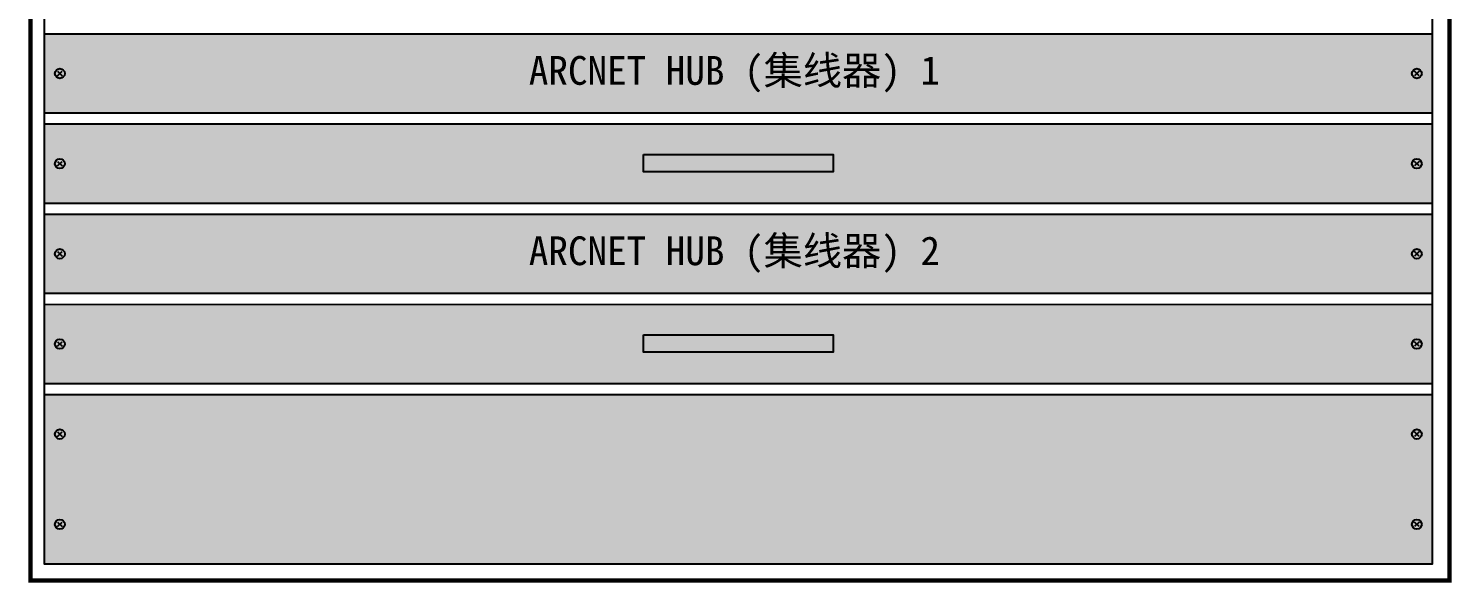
# Model space of a CAD drawing. Header units: millimetres. Extents: x 1211 to 4590, y 32 to 2478.
# Drawn here: x 2563 to 3552, y 33 to 418 of the extents above; entities that cross this region are included whole.
import ezdxf
from ezdxf.enums import TextEntityAlignment as Align

# ---------------------------------------------------------------- set-up
doc = ezdxf.new("R2010")
doc.units = ezdxf.units.MM
doc.styles.get("Standard").update_dxf_attribs({"font": 'simsun.ttc'})

msp = doc.modelspace()

# ---------------------------------------------------------------- hatches: boundary and pattern name
at = {"lineweight": -3, "ltscale": 0.1, "true_color": 0xeff3f7}
h = msp.add_hatch(color=7, dxfattribs=at)
h.dxf.hatch_style = 1
h.paths.add_polyline_path([(2573.82, 414.43), (2573.82, 359.17), (3538.88, 359.16), (3538.88, 414.42)])
h = msp.add_hatch(color=7, dxfattribs=at)
h.dxf.hatch_style = 1
h.paths.add_polyline_path([(2573.82, 351.69), (2573.82, 296.43), (3538.88, 296.42), (3538.88, 351.69)])
h = msp.add_hatch(color=7, dxfattribs=at)
h.dxf.hatch_style = 1
h.paths.add_polyline_path([(2573.82, 288.96), (2573.82, 233.7), (3538.88, 233.69), (3538.88, 288.95)])
h = msp.add_hatch(color=7, dxfattribs=at)
h.dxf.hatch_style = 1
h.paths.add_polyline_path([(2573.82, 226.22), (2573.82, 170.96), (3538.88, 170.95), (3538.88, 226.21)])
h = msp.add_hatch(color=7, dxfattribs=at)
h.dxf.hatch_style = 1
h.paths.add_polyline_path([(2573.82, 163.48), (2573.82, 45.48), (3538.88, 45.47), (3538.88, 163.47)])

# ---------------------------------------------------------------- linework, layer by layer
at = {"color": 18, "lineweight": -3, "true_color": 0x000000}
for p, q in [((2582.97, 385.22), (2586.16, 388.41)), ((2582.97, 388.41), (2586.16, 385.22)), ((3529.73, 385.22), (3526.54, 388.41)), ((3529.73, 388.41), (3526.54, 385.22)), ((2582.97, 322.48), (2586.16, 325.68)), ((2582.97, 325.68), (2586.16, 322.48)), ((3529.73, 322.48), (3526.54, 325.68)), ((3529.73, 325.68), (3526.54, 322.48)), ((2582.97, 259.75), (2586.16, 262.94)), ((2582.97, 262.94), (2586.16, 259.75)), ((3529.73, 259.75), (3526.54, 262.94)), ((3529.73, 262.94), (3526.54, 259.75)), ((2582.97, 197.01), (2586.16, 200.2)), ((2582.97, 200.2), (2586.16, 197.01)), ((3529.73, 197.01), (3526.54, 200.2)), ((3529.73, 200.2), (3526.54, 197.01)), ((2582.97, 134.27), (2586.16, 137.46)), ((2582.97, 137.46), (2586.16, 134.27)), ((3529.73, 134.27), (3526.54, 137.46)), ((3529.73, 137.46), (3526.54, 134.27)), ((2582.97, 71.53), (2586.17, 74.72)), ((2582.97, 74.72), (2586.17, 71.53)), ((3529.73, 71.53), (3526.54, 74.72)), ((3529.73, 74.72), (3526.54, 71.53))]:
    msp.add_line(p, q, dxfattribs=at)
at = {"lineweight": 70, "ltscale": 0.1, "const_width": 3}
msp.add_lwpolyline([(3550.77, 2374.38), (3550.77, 34.14), (2564.23, 34.14), (2564.23, 2374.38)], close=True, dxfattribs=at)
at = {"color": 7, "lineweight": -3, "ltscale": 0.1}
for points in [[(2573.82, 2362.84), (3538.88, 2362.84), (3538.88, 45.48), (2573.82, 45.48)], [(2573.82, 414.43), (3538.88, 414.42), (3538.88, 359.16), (2573.82, 359.17)], [(2573.82, 351.69), (3538.88, 351.69), (3538.88, 296.42), (2573.82, 296.43)], [(2573.82, 288.96), (3538.88, 288.95), (3538.88, 233.69), (2573.82, 233.7)], [(2573.82, 226.22), (3538.88, 226.21), (3538.88, 170.95), (2573.82, 170.96)], [(2573.82, 163.48), (3538.88, 163.47), (3538.88, 45.47), (2573.82, 45.48)]]:
    msp.add_lwpolyline(points, close=True, dxfattribs=at)
at = {"color": 18, "lineweight": -3, "ltscale": 0.1, "true_color": 0x000000}
for points in [[(2990.46, 330.38), (3122.24, 330.38), (3122.24, 318.3), (2990.46, 318.3)], [(2990.46, 204.9), (3122.24, 204.9), (3122.24, 192.82), (2990.46, 192.82)]]:
    msp.add_lwpolyline(points, close=True, dxfattribs=at)
at = {"color": 18, "lineweight": -3, "true_color": 0x000000}
for centre in [(2584.57, 386.82), (3528.14, 386.82), (2584.57, 324.08), (3528.14, 324.08), (2584.57, 261.34), (3528.14, 261.34), (2584.57, 198.6), (3528.14, 198.6), (2584.57, 135.87), (3528.14, 135.87), (2584.57, 73.13), (3528.14, 73.13)]:
    msp.add_circle(centre, 3.39, dxfattribs=at)

# ---------------------------------------------------------------- texts
at = {"color": 18, "ltscale": 0.1, "true_color": 0x010101}
for s, p in [('ARCNET HUB (集线器) 1', (3053.61, 388.96)), ('ARCNET HUB (集线器) 2', (3053.61, 263.48))]:
    msp.add_text(s, height=20, dxfattribs=at).set_placement(p, align=Align.MIDDLE_CENTER)

doc.saveas('drawing.dxf')
